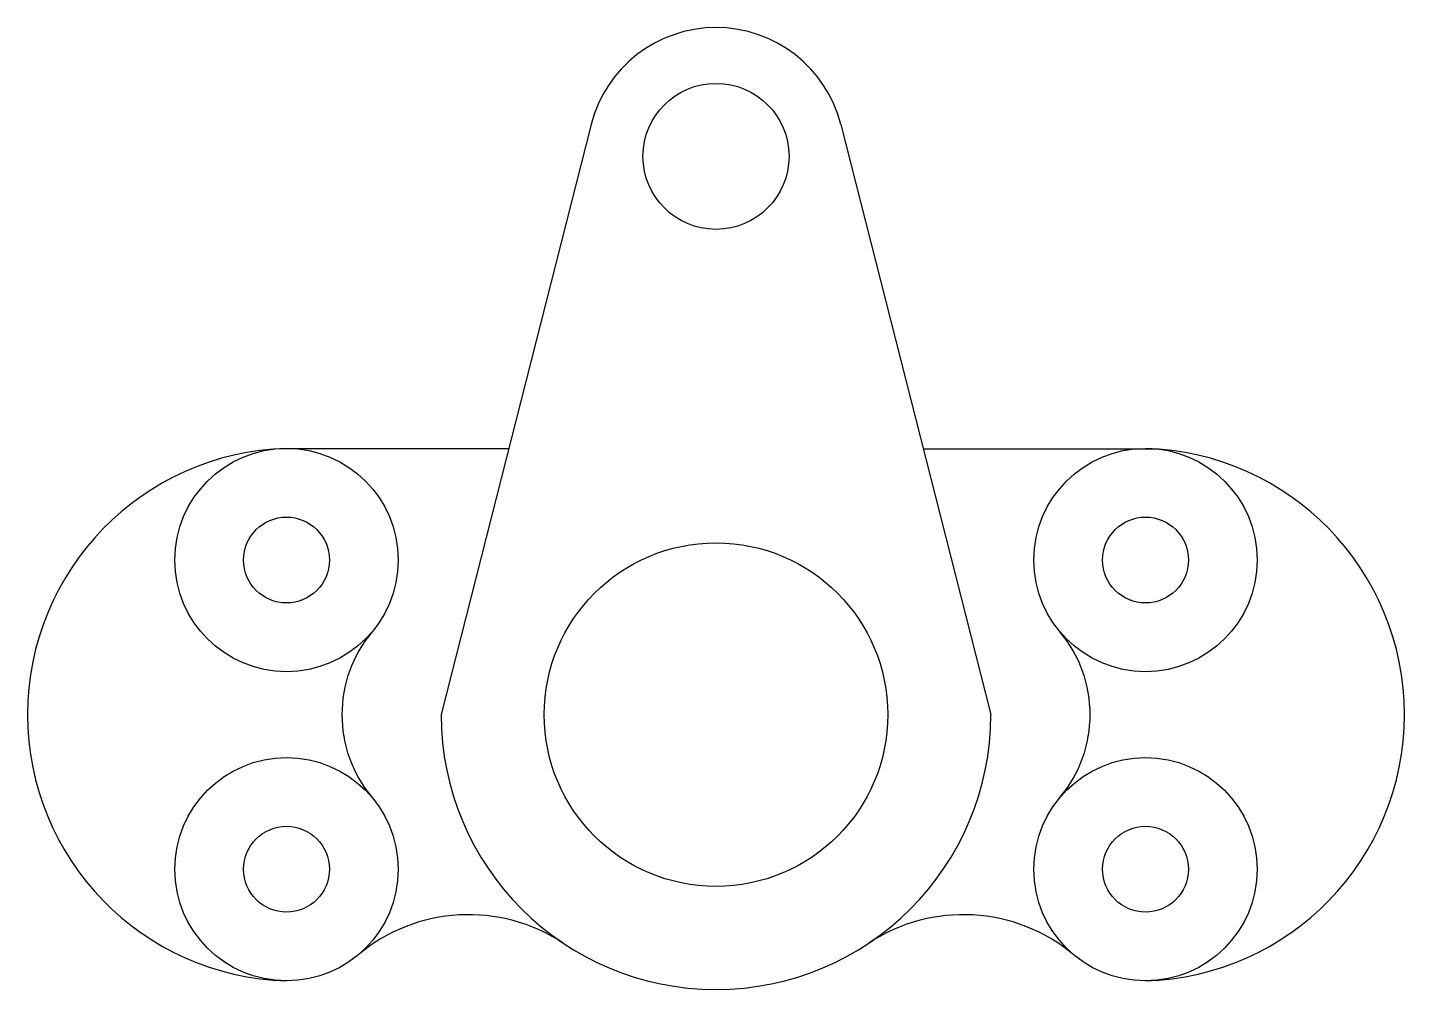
# Model space of a CAD drawing. Header units: millimetres. Extents: x 500 to 1126, y 186 to 623.
import ezdxf

# ---------------------------------------------------------------- set-up
doc = ezdxf.new("R2010")
doc.units = ezdxf.units.MM
doc.header["$MEASUREMENT"] = 0

msp = doc.modelspace()

# ---------------------------------------------------------------- linework, layer by layer
for p, q in [((756.25, 578.78), (688.1, 310.69)), ((869.72, 578.78), (937.87, 310.69)), ((617.86, 431.67), (718.84, 431.61)), ((907.16, 431.5), (1012.98, 431.44))]:
    msp.add_line(p, q)
for centre, radius in [((812.99, 564.36), 33.17), ((617.86, 380.94), 50.73), ((1008.12, 380.94), 50.73), ((617.86, 380.94), 19.51), ((1008.12, 380.94), 19.51), ((812.99, 310.69), 78.05), ((617.86, 240.44), 50.73), ((1008.12, 240.44), 50.73), ((617.86, 240.44), 19.51), ((1008.12, 240.44), 19.51)]:
    msp.add_circle(centre, radius)
for centre, radius, start, end in [((812.99, 564.36), 58.54, 14.26247, 165.73753), ((621.23, 310.69), 121.03, 91.59656, 268.40344), ((1004.74, 310.69), 121.03, 271.59656, 88.40344), ((701.56, 310.69), 58.54, 139.9948, 220.0052), ((924.42, 310.69), 58.54, 319.9948, 40.0052), ((812.99, 310.69), 124.88, 180, 0), ((700.57, 141.73), 78.05, 56.36285, 129.96278), ((925.4, 141.73), 78.05, 50.03722, 123.63715)]:
    msp.add_arc(centre, radius, start, end)

doc.saveas('drawing.dxf')
